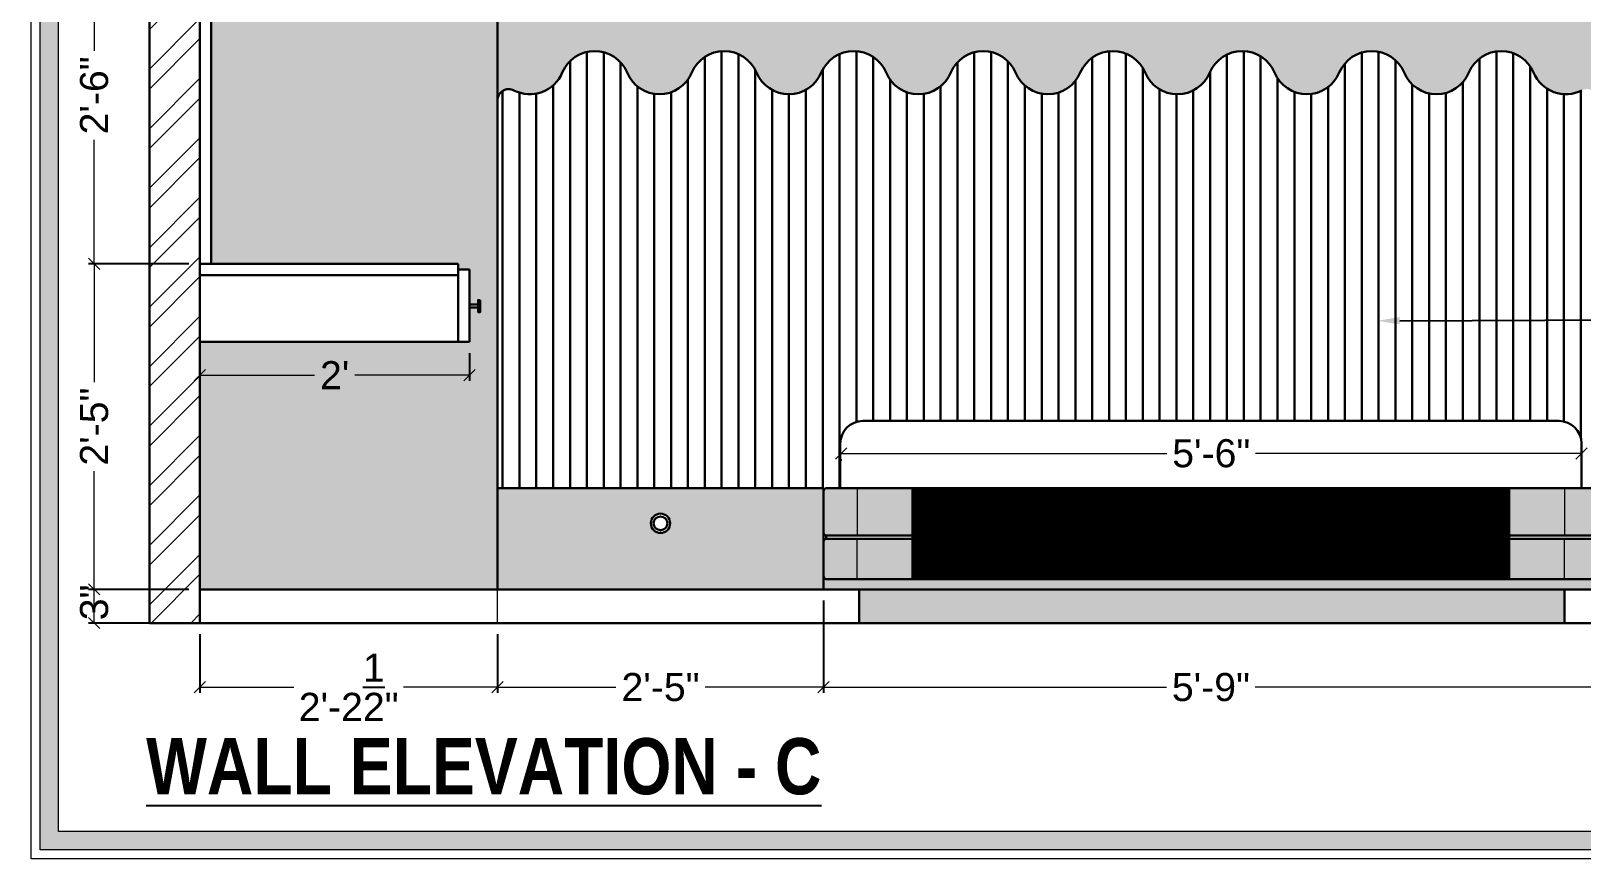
# Model space of a CAD drawing. Header units: millimetres. Extents: x 56222 to 3066687, y -650199 to -121287.
# Drawn here: x 134904.8 to 135042.9, y -182924.1 to -182850.4 of the extents above; entities that cross this region are included whole.
import ezdxf
from ezdxf import colors
from ezdxf.entities.mleader import LeaderData, LeaderLine
from ezdxf.math import Vec2, Vec3

# ---------------------------------------------------------------- set-up
doc = ezdxf.new("R2010")
doc.units = ezdxf.units.MM
doc.header["$MEASUREMENT"] = 0
doc.header["$PDMODE"] = 35
doc.linetypes.add('DASHEDX2', pattern=[1.5, 1, -0.5])
doc.layers.get('Defpoints').update_dxf_attribs({"color": 220})
doc.layers.add('AR HATCH-7', color=7, linetype='Continuous')
for name, color, linetype, lineweight in [('dim05', 1, 'Continuous', 13), ('Dimension', 10, 'DASHEDX2', 20), ('FURNITURE', 32, 'Continuous', 9), ('Labelling', 1, 'Continuous', 25), ('Text', 7, 'Continuous', 15), ('wall', 7, 'Continuous', 30), ('XX~SLAB ( BEAM )~ ( DIM )', 7, 'Continuous', 9)]:
    doc.layers.add(name, color=color, linetype=linetype, lineweight=lineweight)
doc.styles.add('Arial', font='arial.ttf')
doc.styles.get("Standard").update_dxf_attribs({"font": 'arial.ttf', "height": 6})
doc.styles.add('style4', font='ARIALN.TTF')
doc.dimstyles.new('ISO-25', dxfattribs={"dimtxt": 2.5, "dimasz": 1, "dimexe": 0.5, "dimexo": 1, "dimtad": 0, "dimdec": 1, "dimlunit": 4, "dimtxsty": 'Standard', "dimblk": 'OBLIQUE', "dimcen": 2.5, "dimclrd": 1, "dimclre": 1, "dimclrt": 5, "dimadec": 0, "dimazin": 0, "dimtfac": 1, "dimtdec": 1, "dimtmove": 0, "dimatfit": 3, "dimfxl": 1, "dimlwd": -1, "dimarcsym": 0})
pattern_1 = [(90, (-53.2233, 0), (-1.5, 0), [])]

# ---------------------------------------------------------------- blocks, each defined once
blk = doc.blocks.new('_Oblique')
at = {"layer": 'wall', "color": 0, "lineweight": -2}
blk.add_line((-0.5, -0.5), (0.5, 0.5), dxfattribs=at)
blk = doc.blocks.new('*D139')
at = {"layer": 'Defpoints', "color": 0, "lineweight": 30, "transparency": 16777216}
for p in [(134919.82, -182903.11), (134946.32, -182903.11), (134946.32, -182908.83)]:
    blk.add_point(p, dxfattribs=at)
at = {"layer": 'dim05', "color": 1, "linetype": 'Continuous', "lineweight": -2, "transparency": 16777216}
for p, q in [((134919.82, -182904.11), (134919.82, -182909.33)), ((134946.32, -182904.11), (134946.32, -182909.33))]:
    blk.add_line(p, q, dxfattribs=at)
at = {"layer": 'dim05', "color": 1, "linetype": 'Continuous', "transparency": 16777216}
for p, q in [((134919.82, -182908.83), (134928.19, -182908.83)), ((134946.32, -182908.83), (134937.95, -182908.83))]:
    blk.add_line(p, q, dxfattribs=at)
at = {"layer": 'dim05', "color": 1, "transparency": 16777216, "rotation": 180}
blk.add_blockref('_Oblique', (134919.82, -182908.83), dxfattribs=at)
at = {"layer": 'dim05', "color": 1, "transparency": 16777216}
blk.add_blockref('_Oblique', (134946.32, -182908.83), dxfattribs=at)
at = {"layer": 'dim05', "color": 5, "lineweight": 25, "transparency": 16777216, "insert": (134933.07, -182908.83), "char_height": 2.5, "attachment_point": 5, "style": 'Arial'}
blk.add_mtext('2\'-2{\\H1x;\\S1/2;}"', dxfattribs=at)
blk = doc.blocks.new('*D140')
at = {"layer": 'Defpoints', "color": 0, "lineweight": 30, "transparency": 16777216}
for p in [(134975.35, -182900.11), (134946.32, -182903.11), (134975.35, -182908.83)]:
    blk.add_point(p, dxfattribs=at)
at = {"layer": 'dim05', "color": 1, "linetype": 'Continuous', "lineweight": -2, "transparency": 16777216}
for p, q in [((134975.35, -182901.11), (134975.35, -182909.33)), ((134946.32, -182904.11), (134946.32, -182909.33))]:
    blk.add_line(p, q, dxfattribs=at)
at = {"layer": 'dim05', "color": 1, "linetype": 'Continuous', "transparency": 16777216}
for p, q in [((134946.32, -182908.83), (134956.87, -182908.83)), ((134975.35, -182908.83), (134964.81, -182908.83))]:
    blk.add_line(p, q, dxfattribs=at)
at = {"layer": 'dim05', "color": 1, "transparency": 16777216, "rotation": 180}
blk.add_blockref('_Oblique', (134946.32, -182908.83), dxfattribs=at)
at = {"layer": 'dim05', "color": 1, "transparency": 16777216}
blk.add_blockref('_Oblique', (134975.35, -182908.83), dxfattribs=at)
at = {"layer": 'dim05', "color": 5, "lineweight": 25, "transparency": 16777216, "insert": (134960.84, -182908.83), "char_height": 2.5, "attachment_point": 5, "style": 'Arial'}
blk.add_mtext('2\'-5"', dxfattribs=at)
blk = doc.blocks.new('*D141')
at = {"layer": 'Defpoints', "color": 0, "lineweight": 30, "transparency": 16777216}
for p in [(134975.35, -182900.11), (135044.35, -182900.11), (135044.35, -182908.83)]:
    blk.add_point(p, dxfattribs=at)
at = {"layer": 'dim05', "color": 1, "linetype": 'Continuous', "lineweight": -2, "transparency": 16777216}
for p, q in [((134975.35, -182901.11), (134975.35, -182909.33)), ((135044.35, -182901.11), (135044.35, -182909.33))]:
    blk.add_line(p, q, dxfattribs=at)
at = {"layer": 'dim05', "color": 1, "linetype": 'Continuous', "transparency": 16777216}
for p, q in [((134975.35, -182908.83), (135005.9, -182908.83)), ((135044.35, -182908.83), (135013.8, -182908.83))]:
    blk.add_line(p, q, dxfattribs=at)
at = {"layer": 'dim05', "color": 1, "transparency": 16777216, "rotation": 180}
blk.add_blockref('_Oblique', (134975.35, -182908.83), dxfattribs=at)
at = {"layer": 'dim05', "color": 1, "transparency": 16777216}
blk.add_blockref('_Oblique', (135044.35, -182908.83), dxfattribs=at)
at = {"layer": 'dim05', "color": 5, "lineweight": 25, "transparency": 16777216, "insert": (135009.85, -182908.83), "char_height": 2.5, "attachment_point": 5, "style": 'Arial'}
blk.add_mtext('5\'-9"', dxfattribs=at)
blk = doc.blocks.new('*D143')
at = {"layer": 'Defpoints', "color": 0, "lineweight": 30, "transparency": 16777216}
for p in [(134910.41, -182900.11), (134919.82, -182900.11), (134919.82, -182903.11)]:
    blk.add_point(p, dxfattribs=at)
at = {"layer": 'dim05', "color": 1, "linetype": 'Continuous', "lineweight": -2, "transparency": 16777216}
for p, q in [((134918.82, -182900.11), (134909.91, -182900.11)), ((134918.82, -182903.11), (134909.91, -182903.11))]:
    blk.add_line(p, q, dxfattribs=at)
at = {"layer": 'dim05', "color": 1, "linetype": 'Continuous', "transparency": 16777216}
blk.add_line((134910.41, -182903.11), (134910.41, -182900.11), dxfattribs=at)
at = {"layer": 'dim05', "color": 1, "transparency": 16777216}
for p, rotation in [((134910.41, -182900.11), 90), ((134910.41, -182903.11), 270)]:
    blk.add_blockref('_Oblique', p, dxfattribs=dict(at, rotation=rotation))
at = {"layer": 'dim05', "color": 5, "lineweight": 25, "transparency": 16777216, "insert": (134910.41, -182901.27), "char_height": 2.5, "attachment_point": 5, "rotation": 90, "style": 'Arial'}
blk.add_mtext('3"', dxfattribs=at)
blk = doc.blocks.new('*D144')
at = {"layer": 'Defpoints', "color": 0, "lineweight": 30, "transparency": 16777216}
for p in [(134910.41, -182871.11), (134919.82, -182871.11), (134919.82, -182900.11)]:
    blk.add_point(p, dxfattribs=at)
at = {"layer": 'dim05', "color": 1, "linetype": 'Continuous', "lineweight": -2, "transparency": 16777216}
for p, q in [((134918.82, -182871.11), (134909.91, -182871.11)), ((134918.82, -182900.11), (134909.91, -182900.11))]:
    blk.add_line(p, q, dxfattribs=at)
at = {"layer": 'dim05', "color": 1, "linetype": 'Continuous', "transparency": 16777216}
for p, q in [((134910.41, -182871.11), (134910.41, -182881.64)), ((134910.41, -182900.11), (134910.41, -182889.58))]:
    blk.add_line(p, q, dxfattribs=at)
at = {"layer": 'dim05', "color": 1, "transparency": 16777216}
for p, rotation in [((134910.41, -182871.11), 90), ((134910.41, -182900.11), 270)]:
    blk.add_blockref('_Oblique', p, dxfattribs=dict(at, rotation=rotation))
at = {"layer": 'dim05', "color": 5, "lineweight": 25, "transparency": 16777216, "insert": (134910.41, -182885.61), "char_height": 2.5, "attachment_point": 5, "rotation": 90, "style": 'Arial'}
blk.add_mtext('2\'-5"', dxfattribs=at)
blk = doc.blocks.new('*D145')
at = {"layer": 'Defpoints', "color": 0, "lineweight": 30, "transparency": 16777216}
for p in [(134910.41, -182841.09), (134919.82, -182841.09), (134919.82, -182871.11)]:
    blk.add_point(p, dxfattribs=at)
at = {"layer": 'dim05', "color": 1, "linetype": 'Continuous', "lineweight": -2, "transparency": 16777216}
for p, q in [((134918.82, -182841.09), (134909.91, -182841.09)), ((134918.82, -182871.11), (134909.91, -182871.11))]:
    blk.add_line(p, q, dxfattribs=at)
at = {"layer": 'dim05', "color": 1, "linetype": 'Continuous', "transparency": 16777216}
for p, q in [((134910.41, -182841.09), (134910.41, -182852.13)), ((134910.41, -182871.11), (134910.41, -182860.07))]:
    blk.add_line(p, q, dxfattribs=at)
at = {"layer": 'dim05', "color": 1, "transparency": 16777216}
for p, rotation in [((134910.41, -182841.09), 90), ((134910.41, -182871.11), 270)]:
    blk.add_blockref('_Oblique', p, dxfattribs=dict(at, rotation=rotation))
at = {"layer": 'dim05', "color": 5, "lineweight": 25, "transparency": 16777216, "insert": (134910.41, -182856.1), "char_height": 2.5, "attachment_point": 5, "rotation": 90, "style": 'Arial'}
blk.add_mtext('2\'-6"', dxfattribs=at)
blk = doc.blocks.new('*D162')
at = {"layer": 'Defpoints', "color": 0, "lineweight": 30, "transparency": 16777216}
for p in [(134976.92, -182887.62, 0), (135042.85, -182888), (135042.85, -182888.16)]:
    blk.add_point(p, dxfattribs=at)
at = {"layer": 'dim05', "color": 1, "linetype": 'Continuous', "lineweight": -2, "transparency": 16777216}
for p, q in [((135042.85, -182887.16), (135042.85, -182887.5)), ((134976.92, -182888.62), (134976.92, -182888.5))]:
    blk.add_line(p, q, dxfattribs=at)
at = {"layer": 'dim05', "color": 1, "linetype": 'Continuous', "transparency": 16777216}
for p, q in [((134976.92, -182888), (135005.93, -182888)), ((135042.85, -182888), (135013.83, -182888))]:
    blk.add_line(p, q, dxfattribs=at)
at = {"layer": 'dim05', "color": 1, "transparency": 16777216, "rotation": 180}
blk.add_blockref('_Oblique', (134976.92, -182888), dxfattribs=at)
at = {"layer": 'dim05', "color": 1, "transparency": 16777216}
blk.add_blockref('_Oblique', (135042.85, -182888), dxfattribs=at)
at = {"layer": 'dim05', "color": 5, "lineweight": 25, "transparency": 16777216, "insert": (135009.88, -182888), "char_height": 2.5, "attachment_point": 5, "style": 'Arial'}
blk.add_mtext('5\'-6"', dxfattribs=at)
blk = doc.blocks.new('*D437')
at = {"layer": 'Defpoints', "color": 0, "lineweight": 30, "transparency": 16777216}
for p in [(134919.82, -182878.07), (134943.82, -182878.07), (134943.82, -182881.03)]:
    blk.add_point(p, dxfattribs=at)
at = {"layer": 'dim05', "color": 1, "linetype": 'Continuous', "lineweight": -2, "transparency": 16777216}
for p, q in [((134919.82, -182879.07), (134919.82, -182881.53)), ((134943.82, -182879.07), (134943.82, -182881.53))]:
    blk.add_line(p, q, dxfattribs=at)
at = {"layer": 'dim05', "color": 1, "linetype": 'Continuous', "transparency": 16777216}
for p, q in [((134919.82, -182881.03), (134930.03, -182881.03)), ((134943.82, -182881.03), (134933.62, -182881.03))]:
    blk.add_line(p, q, dxfattribs=at)
at = {"layer": 'dim05', "color": 1, "transparency": 16777216, "rotation": 180}
blk.add_blockref('_Oblique', (134919.82, -182881.03), dxfattribs=at)
at = {"layer": 'dim05', "color": 1, "transparency": 16777216}
blk.add_blockref('_Oblique', (134943.82, -182881.03), dxfattribs=at)
at = {"layer": 'dim05', "color": 5, "lineweight": 25, "transparency": 16777216, "insert": (134931.82, -182881.03), "char_height": 2.5, "attachment_point": 5, "style": 'Arial'}
blk.add_mtext("2'", dxfattribs=at)

msp = doc.modelspace()

# ---------------------------------------------------------------- hatches: boundary and pattern name
at = {"layer": 'AR HATCH-7', "lineweight": 9, "true_color": 0x939598}
h = msp.add_hatch(dxfattribs=at)
h.set_pattern_fill('ANSI32', color=252, scale=10)
h.set_pattern_definition([(45, (45.414, 304.67), (-2.65165043, 2.65165043), []), (45, (47.182, 304.67), (-2.65165043, 2.65165043), [])])
h.paths.add_polyline_path([(134919.824, -182794.11), (134915.324, -182794.11), (134915.324, -182903.11), (134919.824, -182903.11)])
h.paths.add_polyline_path([(135075.824, -182795.036), (135071.324, -182795.074), (135071.324, -182815.665), (135075.824, -182815.646)])
h.paths.add_polyline_path([(135075.824, -182794.11), (135071.324, -182794.11), (135071.324, -182795.074), (135075.824, -182795.036)])
h.paths.add_polyline_path([(135075.824, -182815.646), (135071.324, -182815.665), (135071.324, -182863.267), (135075.824, -182863.229)])
h.paths.add_polyline_path([(135075.824, -182863.229), (135071.324, -182863.267), (135071.324, -182866.045), (135071.324, -182869.932), (135075.824, -182869.917)])
h.paths.add_polyline_path([(135075.824, -182869.917), (135071.324, -182869.932), (135071.324, -182881.181), (135075.824, -182881.144)])
h.paths.add_polyline_path([(135075.824, -182881.144), (135071.324, -182881.181), (135071.324, -182892.71), (135075.824, -182892.673)])
h.paths.add_polyline_path([(135075.824, -182892.673), (135071.324, -182892.71), (135071.324, -182900.11), (135071.324, -182903.11), (135075.824, -182903.11)])
at = {"layer": 'AR HATCH-7', "lineweight": 30, "true_color": 0xe2dcd9, "transparency": 33554636}
h = msp.add_hatch(color=254, dxfattribs=at)
h.dxf.hatch_style = 1
h.paths.add_polyline_path([(135044.348, -182803.11), (134958.324, -182803.11, 0.4142136), (134946.324, -182815.11), (134946.324, -182856.542, -0.5610221), (134947.781, -182855.653, 0.4376879), (134952.09, -182854.075, -0.6666667), (134957.856, -182854.075, 0.6666667), (134963.622, -182854.075, -0.6666667), (134969.389, -182854.075, 0.6666667), (134975.155, -182854.075, -0.6666667), (134980.921, -182854.075, 0.6666667), (134986.687, -182854.075, -0.6666667), (134992.453, -182854.075, 0.6666667), (134998.219, -182854.075, -0.6666667), (135003.985, -182854.075, 0.6666667), (135009.752, -182854.075, -0.6666667), (135015.518, -182854.075, 0.6666667), (135021.284, -182854.075, -0.6666667), (135027.05, -182854.075, 0.6666667), (135032.816, -182854.075, -0.6666667), (135038.582, -182854.075, 0.4376879), (135042.892, -182855.653, -0.5610219), (135044.348, -182856.542)])
at = {"layer": 'AR HATCH-7', "lineweight": 30, "true_color": 0xd7ebd2}
h = msp.add_hatch(dxfattribs=at)
h.set_pattern_fill('ANSI31', color=254, scale=12, angle=45)
h.set_pattern_definition(pattern_1)
h.paths.add_polyline_path([(135044.348, -182856.542, 0.5610221), (135042.892, -182855.653, -0.4376879), (135038.582, -182854.075, 0.6666667), (135032.816, -182854.075, -0.6666667), (135027.05, -182854.075, 0.6666667), (135021.284, -182854.075, -0.6666667), (135015.518, -182854.075, 0.6666667), (135009.752, -182854.075, -0.6666667), (135003.985, -182854.075, 0.6666667), (134998.219, -182854.075, -0.6666667), (134992.453, -182854.075, 0.6666667), (134986.687, -182854.075, -0.6666667), (134980.921, -182854.075, 0.6666667), (134975.155, -182854.075, -0.6666667), (134969.389, -182854.075, 0.6666667), (134963.622, -182854.075, -0.6666667), (134957.856, -182854.075, 0.6666667), (134952.09, -182854.075, -0.4376879), (134947.781, -182855.653, 0.5610219), (134946.324, -182856.542), (134946.324, -182891.11), (134975.348, -182891.11), (134975.348, -182891.36, -0.4142136), (134975.598, -182891.11), (134976.848, -182891.11), (134976.848, -182889.86), (134947.824, -182889.86), (134947.824, -182870.001, -0.4142136), (134956.824, -182861.001), (135033.848, -182861.001, -0.4142136), (135042.848, -182870.001), (135042.848, -182891.11), (135044.098, -182891.11, -0.4142136), (135044.348, -182891.36), (135044.348, -182866.045)])
h = msp.add_hatch(dxfattribs=at)
h.set_pattern_fill('ANSI31', color=254, scale=12, angle=45)
h.set_pattern_definition(pattern_1)
h.paths.add_polyline_path([(135042.848, -182870.001, 0.4142136), (135033.848, -182861.001), (134956.824, -182861.001, 0.4142136), (134947.824, -182870.001), (134947.824, -182889.86), (134976.848, -182889.86), (134976.848, -182887.11, -0.4142136), (134978.848, -182885.11), (135040.848, -182885.11, -0.4142136), (135042.848, -182887.11)])
at = {"layer": 'AR HATCH-7', "lineweight": 30, "true_color": 0xb5af9b}
h = msp.add_hatch(color=253, dxfattribs=at)
h.dxf.hatch_style = 1
h.paths.add_polyline_path([(134975.348, -182891.11), (134946.324, -182891.11), (134946.324, -182900.11), (134975.348, -182900.11)])
h.paths.add_polyline_path([(134959.975, -182894.229, -1), (134961.697, -182894.229, -1)], flags=16)
h.paths.add_polyline_path([(134960.225, -182894.229, -1), (134961.447, -182894.229, -1)], flags=0)
h = msp.add_hatch(color=253, dxfattribs=at)
h.dxf.hatch_style = 1
h.paths.add_polyline_path([(134978.348, -182891.11), (134975.598, -182891.11, 0.4142136), (134975.348, -182891.36), (134975.348, -182895.06, 0.4142136), (134975.598, -182895.31), (134978.348, -182895.31)])
h.paths.add_polyline_path([(134983.277, -182891.11), (134978.348, -182891.11), (134978.348, -182895.31), (134983.277, -182895.31)])
h.paths.add_polyline_path([(134983.277, -182895.61), (134978.348, -182895.61), (134978.348, -182899.192), (134983.277, -182899.192)], flags=17)
h.paths.add_polyline_path([(134978.348, -182895.61), (134975.598, -182895.61, 0.4142136), (134975.348, -182895.86), (134975.348, -182898.942, 0.4142136), (134975.598, -182899.192), (134978.348, -182899.192)], flags=17)
h.paths.add_polyline_path([(135041.348, -182891.11), (135036.419, -182891.11), (135036.419, -182895.31), (135041.348, -182895.31)])
h.paths.add_polyline_path([(135044.348, -182891.36, 0.4142136), (135044.098, -182891.11), (135041.348, -182891.11), (135041.348, -182895.31), (135044.098, -182895.31, 0.4142136), (135044.348, -182895.06)])
h.paths.add_polyline_path([(135041.348, -182895.61), (135036.419, -182895.61), (135036.419, -182899.192), (135041.348, -182899.192)], flags=17)
h.paths.add_polyline_path([(135044.348, -182895.06, -0.4142136), (135044.098, -182895.31), (135044.098, -182895.61), (135041.348, -182895.61), (135041.348, -182899.192), (134975.598, -182899.192, -0.4142136), (134975.348, -182898.942), (134975.348, -182900.11), (135044.348, -182900.11)])
at = {"layer": 'AR HATCH-7', "lineweight": 30, "true_color": 0xd7ebd2}
h = msp.add_hatch(dxfattribs=at)
h.set_pattern_fill('ANSI31', color=254)
h.set_pattern_definition([(45, (31.7918, 304.67015), (-0.08838834765, 0.08838834765), [])])
h.paths.add_polyline_path([(135036.419, -182891.11), (134983.277, -182891.11), (134983.277, -182899.192), (135036.419, -182899.192)])
at = {"layer": 'AR HATCH-7', "lineweight": 30, "true_color": 0xb5af9b}
h = msp.add_hatch(color=253, dxfattribs=at)
h.dxf.hatch_style = 1
h.paths.add_polyline_path([(135041.348, -182900.11), (134978.523, -182900.11), (134978.523, -182903.11), (135041.348, -182903.11)])
at = {"layer": 'Dimension', "linetype": 'Continuous', "true_color": 0xd39e00}
h = msp.add_hatch(color=42, dxfattribs=at)
h.paths.add_polyline_path([(134905.597, -182759.591), (134905.597, -182923.318), (135138.205, -182923.318), (135138.205, -182759.591)])
h.paths.add_polyline_path([(134907.23, -182761.223), (135136.572, -182761.223), (135136.572, -182921.685), (134907.23, -182921.685)], flags=16)
at = {"layer": 'FURNITURE', "lineweight": 30, "true_color": 0xf7d2c0, "transparency": 33554636}
h = msp.add_hatch(color=254, dxfattribs=at)
h.dxf.hatch_style = 1
edge = h.paths.add_edge_path()
edge.add_line((135071.324, -182792.11), (134946.324, -182792.11))
edge.add_line((134946.324, -182792.11), (134946.324, -182813.11))
edge.add_arc((134958.489, -182815.508), 12.399, 90.76119, 168.84995, ccw=False)
edge.add_line((134958.324, -182803.11), (135071.324, -182803.11))
edge.add_line((135071.324, -182803.11), (135071.324, -182792.11))
h.paths.add_polyline_path([(134946.324, -182792.11), (134933.824, -182792.11), (134933.824, -182801.11), (134933.824, -182806.11), (134934.824, -182806.11), (134934.824, -182841.094), (134920.824, -182841.094), (134920.824, -182871.11), (134942.824, -182871.11), (134942.824, -182871.61), (134943.824, -182871.61), (134943.824, -182874.744), (134944.595, -182874.744), (134944.595, -182874.333), (134944.791, -182874.333), (134944.791, -182875.412), (134944.595, -182875.412), (134944.595, -182875.014), (134943.824, -182875.014), (134943.824, -182878.072), (134919.824, -182878.072), (134919.824, -182900.11), (134946.324, -182900.11), (134946.324, -182856.542)])

# ---------------------------------------------------------------- linework, layer by layer
at = {"layer": 'Dimension', "color": 42, "linetype": 'Continuous', "true_color": 0xd39e00}
for points in [[(134904.781, -182758.775), (135139.021, -182758.775), (135139.021, -182924.134), (134904.781, -182924.134)], [(134905.597, -182759.591), (135138.205, -182759.591), (135138.205, -182923.318), (134905.597, -182923.318)], [(134907.23, -182761.223), (135136.572, -182761.223), (135136.572, -182921.685), (134907.23, -182921.685)]]:
    msp.add_lwpolyline(points, close=True, dxfattribs=at)
at = {"layer": 'FURNITURE', "color": 9, "lineweight": 5, "true_color": 0xc7c8ca}
msp.add_line((134946.324, -182903.11), (134946.324, -182794.11), dxfattribs=at)
at = {"layer": 'FURNITURE', "lineweight": 30}
for p, q in [((134920.824, -182841.094), (134920.824, -182871.11)), ((134946.324, -182856.542), (134946.324, -182900.11)), ((134919.824, -182871.11), (134942.824, -182871.11)), ((134942.824, -182871.11), (134942.824, -182872.11)), ((134919.824, -182872.11), (134942.824, -182872.11)), ((134942.824, -182871.61), (134943.824, -182871.61)), ((134942.824, -182872.11), (134942.824, -182878.072)), ((134943.824, -182871.61), (134943.824, -182878.072)), ((134919.824, -182878.072), (134943.824, -182878.072))]:
    msp.add_line(p, q, dxfattribs=at)
at = {"layer": 'FURNITURE', "lineweight": 30, "ltscale": 0.5}
for p, q in [((135040.848, -182885.11), (134978.848, -182885.11)), ((134976.848, -182887.11, 0), (134976.848, -182891.11, 0)), ((135042.848, -182887.11, 0), (135042.848, -182891.11, 0)), ((134975.348, -182891.36), (134975.348, -182895.06)), ((135044.098, -182891.11), (134975.598, -182891.11)), ((134983.277, -182891.11), (134983.277, -182899.192, 0)), ((135036.419, -182891.11), (135036.419, -182899.192, 0)), ((134975.348, -182898.942, 0), (134975.348, -182895.86)), ((134975.598, -182895.31), (134975.598, -182895.61)), ((134983.277, -182895.31), (134975.598, -182895.31)), ((134983.277, -182895.61), (134975.598, -182895.61)), ((135036.419, -182895.31), (135044.098, -182895.31)), ((135036.419, -182895.61), (135044.098, -182895.61)), ((134919.824, -182900.11), (135071.324, -182900.11)), ((135044.098, -182899.192, 0), (134975.598, -182899.192)), ((134978.523, -182900.11), (134978.523, -182903.11)), ((134982.348, -182903.11), (135037.348, -182903.11))]:
    msp.add_line(p, q, dxfattribs=at)
at = {"layer": 'FURNITURE', "lineweight": 5, "ltscale": 0.5}
for p, q in [((134978.348, -182891.11), (134978.348, -182895.31)), ((135041.348, -182891.11), (135041.348, -182895.31)), ((134978.348, -182899.192, 0), (134978.348, -182895.61)), ((135041.348, -182899.192, 0), (135041.348, -182895.61))]:
    msp.add_line(p, q, dxfattribs=at)
at = {"layer": 'FURNITURE', "lineweight": 30}
for points in [[(135071.324, -182803.11), (134958.324, -182803.11, 0.4142136), (134946.324, -182815.11), (134946.324, -182856.542)], [(135038.582, -182854.075, 0.6666667), (135032.816, -182854.075, -0.6666667), (135027.05, -182854.075, 0.6666667), (135021.284, -182854.075, -0.6666667), (135015.518, -182854.075, 0.6666667), (135009.752, -182854.075, -0.6666667), (135003.985, -182854.075, 0.6666667), (134998.219, -182854.075, -0.6666667), (134992.453, -182854.075, 0.6666667), (134986.687, -182854.075, -0.6666667), (134980.921, -182854.075, 0.6666667), (134975.155, -182854.075, -0.6666667), (134969.389, -182854.075, 0.6666667), (134963.622, -182854.075, -0.6666667), (134957.856, -182854.075, 0.6666667), (134952.09, -182854.075, -0.4376879), (134947.781, -182855.653)]]:
    msp.add_lwpolyline(points, format="xyb", dxfattribs=at)
for points in [[(134944.595, -182874.744), (134943.824, -182874.744), (134943.824, -182875.014), (134944.595, -182875.014)], [(134944.791, -182874.333), (134944.595, -182874.333), (134944.595, -182875.412), (134944.791, -182875.412)]]:
    msp.add_lwpolyline(points, close=True, dxfattribs=at)
msp.add_lwpolyline([(134946.324, -182891.11), (134975.348, -182891.11), (134975.348, -182900.11), (134919.824, -182900.11)], dxfattribs=at)
at = {"layer": 'FURNITURE', "lineweight": 30, "ltscale": 0.5}
msp.add_lwpolyline([(135041.348, -182900.11), (135071.324, -182900.11), (135071.324, -182903.11), (135041.348, -182903.11)], close=True, dxfattribs=at)
at = {"layer": 'FURNITURE', "lineweight": 30}
msp.add_circle((134960.836, -182894.229), 0.611, dxfattribs=at)
for centre, radius, start, end in [((135041.465, -182852.874), 3.123, 202.61986, 297.17351), ((134947.324, -182856.542), 1, 62.82649, 180)]:
    msp.add_arc(centre, radius, start, end, dxfattribs=at)
at = {"layer": 'FURNITURE', "lineweight": 30, "ltscale": 0.5}
for centre, radius, start, end in [((134978.848, -182887.11, 0), 2, 90, 180), ((135040.848, -182887.11), 2, 0, 90), ((134975.598, -182891.36), 0.25, 90, 180), ((134975.598, -182895.06), 0.25, 180, 270), ((134975.598, -182895.86, 0), 0.25, 90, 180), ((134975.598, -182898.942, 0.001), 0.25, 180, 270)]:
    msp.add_arc(centre, radius, start, end, dxfattribs=at)
at = {"layer": 'XX~SLAB ( BEAM )~ ( DIM )', "lineweight": 30}
for p, q in [((134915.324, -182794.11), (134915.324, -182903.11)), ((134919.824, -182794.11), (134919.824, -182903.11)), ((134915.324, -182903.11), (135075.824, -182903.11))]:
    msp.add_line(p, q, dxfattribs=at)
msp.add_circle((134960.836, -182894.229), 0.861, dxfattribs=at)

# ---------------------------------------------------------------- texts
at = {"layer": 'Labelling', "color": 251, "true_color": 0x636466, "insert": (134945.099, -182915.904), "char_height": 5, "attachment_point": 5, "style": 'style4'}
msp.add_mtext_dynamic_manual_height_columns('{\\fArial Narrow|b1|i0|c0|p34;\\LWALL ELEVATION - C }', width=79.10806, gutter_width=1, heights=[0], dxfattribs=at)

# ---------------------------------------------------------------- dimensions: what is measured, and where the dimension line sits
at = {"layer": 'dim05', "color": 27, "lineweight": 25, "true_color": 0x7d5120}
for base, p1, p2, picture, middle in [((134910.415, -182841.094), (134919.824, -182871.11), (134919.824, -182841.094), '*D145', (134910.415, -182856.102)), ((134910.415, -182871.11), (134919.824, -182900.11), (134919.824, -182871.11), '*D144', (134910.415, -182885.61))]:
    dim = msp.add_linear_dim(base=base, p1=p1, p2=p2, angle=90, dimstyle='ISO-25', override={"dimtxsty": 'Arial'}, dxfattribs=at)
    dim.commit()
    dim.dimension.update_dxf_attribs({"geometry": picture, "text_midpoint": middle})
for base, p1, p2, picture, middle in [((134943.824, -182881.033), (134919.824, -182878.072), (134943.824, -182878.072), '*D437', (134931.824, -182881.033)), ((135042.848, -182888.003), (134976.915, -182887.623, 0), (135042.848, -182888.157), '*D162', (135009.882, -182888.003)), ((134975.348, -182908.832), (134946.324, -182903.11), (134975.348, -182900.11), '*D140', (134960.836, -182908.832)), ((135044.348, -182908.832), (134975.348, -182900.11), (135044.348, -182900.11), '*D141', (135009.848, -182908.832)), ((134946.324, -182908.832), (134919.824, -182903.11), (134946.324, -182903.11), '*D139', (134933.074, -182908.832))]:
    dim = msp.add_linear_dim(base=base, p1=p1, p2=p2, dimstyle='ISO-25', override={"dimtxsty": 'Arial'}, dxfattribs=at)
    dim.commit()
    dim.dimension.update_dxf_attribs({"geometry": picture, "text_midpoint": middle})
dim = msp.add_linear_dim(base=(134910.415, -182900.11), p1=(134919.824, -182903.11), p2=(134919.824, -182900.11), angle=90, dimstyle='ISO-25', override={"dimtxsty": 'Arial', "dimtmove": 1}, dxfattribs=at)
dim.commit()
dim.dimension.update_dxf_attribs({"geometry": '*D143', "text_midpoint": (134910.415, -182901.271), "dimtype": 160})

# ---------------------------------------------------------------- leaders
at = {"layer": 'Text', "color": 1, "lineweight": 0, "ltscale": 20}
ml = msp.add_multileader_mtext('Standard', dxfattribs=at)
ml.set_content('Headboard \\Pwith cusion', color=1, style='style4')
ml.set_leader_properties()
ml.build(insert=Vec2(0, 0))
ml.multileader.update_dxf_attribs({"dogleg_length": 2.025, "arrow_head_size": 2})
ctx = ml.context
ctx.base_point, ctx.char_height, ctx.arrow_head_size, ctx.landing_gap_size, ctx.plane_origin = Vec3(135078.245, -182875.995), 3, 2, 0.4, Vec3(135013.794, -182875.995)
notes = []
notes.append((ctx, [(0, (1, 1, 0), (135076.22, -182875.995), (1, 0), 2.025, [(0, [(135024.664, -182876.185)], 0, [])])]))
ctx.mtext.insert = Vec3(135078.645, -182874.471)
for ctx, leaders in notes:
    for number, flags, end, landing, length, lines in leaders:
        leader = LeaderData()
        leader.index, (leader.has_last_leader_line, leader.has_dogleg_vector, leader.attachment_direction) = number, flags
        leader.last_leader_point, leader.dogleg_vector, leader.dogleg_length = Vec3(end), Vec3(landing), length
        for number, points, colour, breaks in lines:
            line = LeaderLine()
            line.index, line.vertices, line.color, line.breaks = number, Vec3.list(points), colors.encode_raw_color(colour), breaks
            leader.lines.append(line)
        ctx.leaders.append(leader)

doc.saveas('drawing.dxf')
